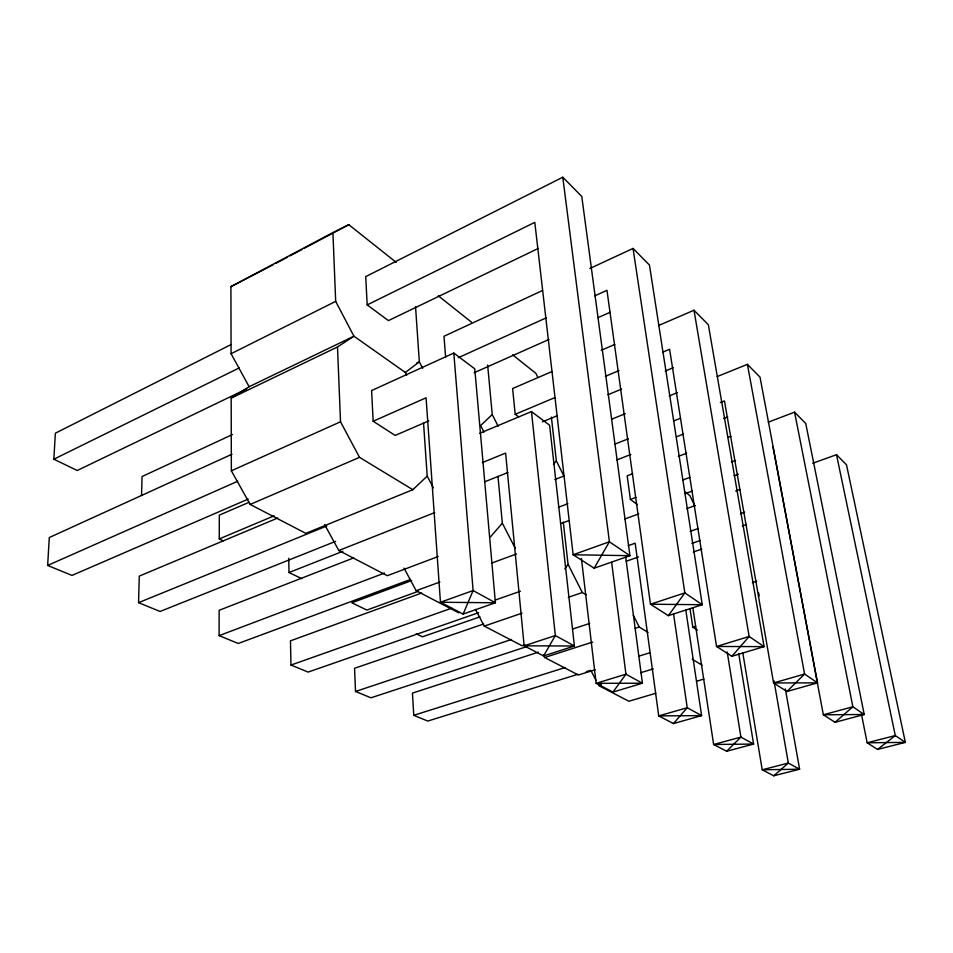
<?xml version="1.0" encoding="UTF-8"?>
<svg xmlns="http://www.w3.org/2000/svg" width="953" height="953" viewBox="0 0 953 953"><rect width="100%" height="100%" fill="white"/><g stroke="black" fill="none" stroke-linecap="round" stroke-linejoin="round"><path stroke-width="1.43" d="M410.54 579.448L238.262 643.478L219.107 635.639L219.142 610.301L353.694 557.898M223.252 540.839L219.261 538.921L219.309 515.132L249.209 502.231M335.623 541.352L160.068 611.469L138.542 602.665L139.293 576.1L277.68 518.039M141.544 495.548L142.068 476.536L232.472 434.544M248.197 499.098L71.999 575.421L47.65 565.451L49.282 537.54L231.96 454.236M246.696 388.884L77.253 470.496L53.844 459.215L55.357 433.21L231.162 344.509M373.171 421.25L426.074 397.806L440.453 602.248L463.134 614.066L473.105 590.562L453.807 353.063L371.587 390.563L373.171 421.25L395.173 435.438L428.755 420.892M482.242 462.622L505.602 453.104L524.15 645.824L543.579 655.95L555.337 635.556L531.464 411.577L479.716 433.293M367.179 304.9L534.8 222.359L573.134 554.753L594.16 568.202L609.396 541.769L562.782 177.21L365.726 276.62L367.179 304.9L388.431 320.613L538.242 248.447M564.795 568.881L568.071 564.355L563.283 522.113M581.413 558.422L596.149 683.325L612.982 692.081L625.942 674.2L611.659 562.413M594.803 295.835L606.966 290.32L650.482 604.226L668.363 615.65L684.838 592.909L633.042 248.435L589.836 268.508M490.497 536.813L502.326 523.173L497.978 476.321M553.443 464.242L556.349 460.883L551.382 417.092M628.277 545.64L635.186 543.198L658.726 715.906L673.449 723.577L687.22 707.734L673.557 613.911M662.764 352.157L669.602 349.286L716.537 646.468L731.916 656.295L749.129 636.485L694.01 310.237L658.547 325.545M692.902 608.228L713.642 744.496L726.627 751.262L740.91 737.11L727.199 651.947M720.337 402.559L724.459 400.939L773.586 682.956L786.952 691.497L804.57 674.057L747.402 364.368L717.228 376.554M406.728 375.089L405.37 372.468L353.932 336.206L249.138 386.727L231.174 398.116L231.353 470.794L250.162 504.435L305.818 533.358L412.84 489.699L427.206 476.107L423.537 422.918M487.65 365.059L492.236 414.543L480.646 425.526L483.993 432.114M742.804 652.924L762.209 769.786L773.741 775.79L788.334 763.067L774.015 680.942M772.907 446.564L823.356 714.786L835.09 722.291L852.864 706.792L794.564 412.161L768.273 422.167M861.357 713.749L867.17 742.792L877.546 749.439L895.296 735.561L836.508 454.688L812.706 463.253M405.37 372.468L419.332 361.854L415.52 306.473M231.174 398.116L337.505 346.975L353.932 336.206L335.682 301.374L332.919 232.592L348.786 224.694L396.162 262.337M249.138 386.727L231.079 353.73L230.912 286.65L332.919 232.592M273.023 264.839L230.912 286.65M275.631 263.457L287.389 257.227M289.998 255.845L301.756 249.615M304.364 248.233L348.786 224.694M231.079 353.73L335.682 301.374M53.844 459.215L239.263 367.906M542.579 290.474L444.003 336.266L445.659 357.566M416.64 363.093L419.332 361.854L422.644 368.275M458.274 357.72L546.14 317.897M231.353 470.794L340.519 421.786L337.505 346.975M474.177 372.706L548.999 339.447M597.972 317.671L610.218 312.239M47.65 565.451L237.702 481.265M552.156 371.467L512.607 388.538L515.204 414.305L518.694 416.89M601.26 350.275L614.899 344.39M250.162 504.435L359.519 457.357L412.84 489.699M219.261 538.921L274.095 515.835M515.204 414.305L554.825 397.615M605.381 376.328L619.045 370.574M542.436 421.845L557.434 415.639M607.919 394.756L621.559 389.11M665.218 371.051L673.402 367.655M138.542 602.665L326.784 525.961M611.623 419.213L625.335 413.673M669.232 395.948L677.452 392.624M484.743 481.777L507.866 472.545M324.628 524.615L338.803 550.5L434.735 512.607M288.711 558.279L289.009 572.527L342.842 551.31M614.614 444.217L628.349 438.809M673.652 420.952L680.525 418.248M554.753 479.573L564.402 475.821M616.948 459.858L630.803 454.486M676.487 436.772L683.42 434.08M723.565 418.51L727.723 416.902M632.697 473.724L627.169 475.833L630.398 499.443L637.438 504.649M678.357 456.368L686.648 453.211M728.152 437.427L730.927 436.367M219.107 635.639L384.524 573.051M558.387 507.282L567.881 503.696M438.201 556.516L387.299 575.707L338.803 550.5M560.507 523.709L568.798 520.624M411.636 580.603L351.836 602.796L366.917 610.063L418.391 591.253M630.398 499.443L635.925 497.383M682.967 479.931L689.889 477.37M731.404 461.967L735.549 460.418M404.036 568.119L416.175 590.717L439.869 582.033M491.426 563.152L516.514 553.967M685.231 493.666L692.212 491.105M734.12 475.785L738.313 474.249M421.595 593.052L290.462 640.845L290.975 665.063L308.141 672.091L478.525 612.719M624.954 518.932L638.713 513.917M686.684 508.616L695.094 505.59M735.692 490.974L739.897 489.461M290.975 665.063L451.674 608.169M690.103 531.369L698.501 528.415M740.469 513.679L744.662 512.202M495.215 600.068L520.433 591.217M463.134 614.066L495.405 602.772L474.773 368.871L453.807 353.063M594.16 568.202L629.921 555.682L581.771 196.449L562.782 177.21M626.252 561.246L638.546 556.957M479.955 616.865L422.405 636.807L416.187 633.805M691.926 543.389L700.324 540.482M742.304 525.925L746.509 524.472M483.707 623.965L354.552 668.303L355.517 691.473L370.979 697.81L526.926 646.551M693.343 552.001L701.753 549.119M475.464 609.42L484.267 626.109L522.089 613.16M568.322 597.328L582.331 592.54L586.143 594.851M355.517 691.473L511.523 639.451M524.841 644.8L522.03 645.729L484.267 626.109M572.789 628.992L589.704 623.417M538.326 652.186L412.446 693.105L413.769 715.322L427.778 721.064L577.768 674.307M752.394 582.605L756.611 581.235M543.579 655.95L574.409 645.991L549.607 425.252L531.464 411.577M668.363 615.65L702.254 604.714L649.458 265.065L633.042 248.435M543.377 654.973L544.687 657.499L592.659 642.048M634.972 628.408L639.213 627.05L648.064 632.411M413.769 715.322L565.2 667.505M690.032 608.812L692.819 627.193L695.619 626.312M586.262 671.662L590.503 670.34M595.172 669.768L578.364 675.01L544.687 657.499M638.593 656.248L649.803 652.757M601.438 684.683L598.639 685.541L628.861 701.253L655.759 693.296M640.714 672.711L653.329 668.863M612.982 692.081L642.429 683.218L625.656 556.707M731.916 656.295L764.08 646.622L708.341 324.759L694.01 310.237M696.822 681.157L703.898 679.072M673.449 723.577L701.622 715.608L685.779 609.908M786.952 691.497L817.543 682.86L760.017 377.15L747.402 364.368M726.627 751.262L753.597 744.055L738.682 653.46M835.09 722.291L864.228 714.5L805.75 423.513L794.564 412.161M773.741 775.79L799.603 769.226L785.332 688.9M877.546 749.439L905.35 742.375L846.502 464.826L836.508 454.688M289.009 572.527L301.851 578.709M416.175 590.717L458.786 612.862M692.259 659.226L702.087 665.194M692.819 627.193L697.525 630.231M438.297 295.811L471.497 322.174M512.571 354.802L535.836 373.29L537.802 377.245M685.338 492.034L689.924 495.679L694.808 505.924M340.519 421.786L359.519 457.357M427.206 476.107L433.365 487.876M502.326 523.173L515.204 548.189M591.194 671.007L595.935 680.251M492.236 414.543L498.133 426.194M568.071 564.355L582.331 592.54M556.349 460.883L564.247 476.738M633.292 615.185L639.213 627.05M758.659 592.957L759.172 595.899M473.105 590.562L440.453 602.248L495.405 602.772L473.105 590.562M609.396 541.769L573.134 554.753L629.921 555.682L609.396 541.769M555.337 635.556L524.15 645.824L574.409 645.991L555.337 635.556M684.838 592.909L650.482 604.226L702.254 604.714L684.838 592.909M625.942 674.2L596.149 683.325L642.429 683.218L625.942 674.2M749.129 636.485L716.537 646.468L764.08 646.622L749.129 636.485M687.22 707.734L658.726 715.906L701.622 715.608L687.22 707.734M804.57 674.057L773.586 682.956L817.543 682.86L804.57 674.057M740.91 737.11L713.642 744.496L753.597 744.055L740.91 737.11M852.864 706.792L823.356 714.786L864.228 714.5L852.864 706.792M788.334 763.067L762.209 769.786L799.603 769.226L788.334 763.067M895.296 735.561L867.17 742.792L905.35 742.375L895.296 735.561"/></g></svg>
